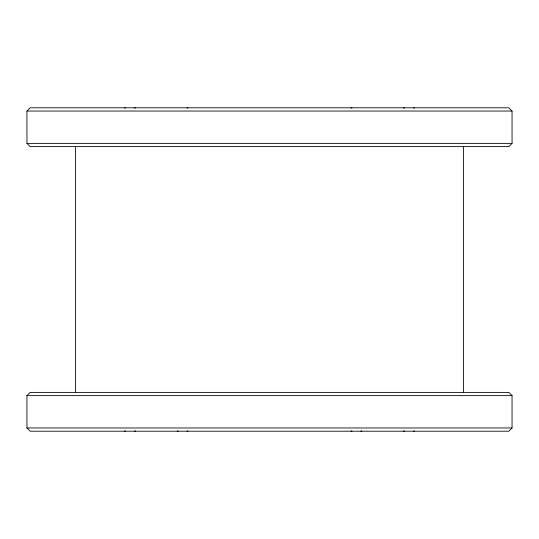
<?xml version="1.0" encoding="UTF-8"?>
<svg xmlns="http://www.w3.org/2000/svg" width="539" height="539" viewBox="0 0 539 539"><rect width="100%" height="100%" fill="white"/><g stroke="black" fill="none" stroke-linecap="round" stroke-linejoin="round"><path stroke-width="0.81" d="M26.95 111.034L30.184 107.8L508.816 107.8L512.05 111.034L512.05 143.374L508.816 146.608L30.184 146.608L26.95 143.374L26.95 111.034L512.05 111.034M26.95 395.626L30.184 392.392L508.816 392.392L512.05 395.626L512.05 427.966L508.816 431.2L30.184 431.2L26.95 427.966L26.95 395.626L512.05 395.626M26.95 143.374L512.05 143.374M26.95 427.966L512.05 427.966M463.54 146.608L463.54 392.392M75.46 146.608L75.46 392.392M351.057 108.083A1.617 1.617 0 0 1 351.967 107.8M187.033 107.8A1.617 1.617 0 0 1 187.943 108.083M403.61 108.083A1.617 1.617 0 0 1 404.519 107.8M134.48 107.8A1.617 1.617 0 0 1 135.39 108.083M124.677 108.083A1.617 1.617 0 0 1 125.587 107.8M413.413 107.8A1.617 1.617 0 0 1 414.323 108.083M135.39 430.917A1.617 1.617 0 0 1 134.48 431.2M404.519 431.2A1.617 1.617 0 0 1 403.61 430.917M414.323 430.917A1.617 1.617 0 0 1 413.413 431.2M125.587 431.2A1.617 1.617 0 0 1 124.677 430.917M361.77 430.917A1.617 1.617 0 0 1 360.861 431.2M178.139 431.2A1.617 1.617 0 0 1 177.23 430.917M187.943 430.917A1.617 1.617 0 0 1 187.033 431.2M351.967 431.2A1.617 1.617 0 0 1 351.057 430.917"/></g></svg>
